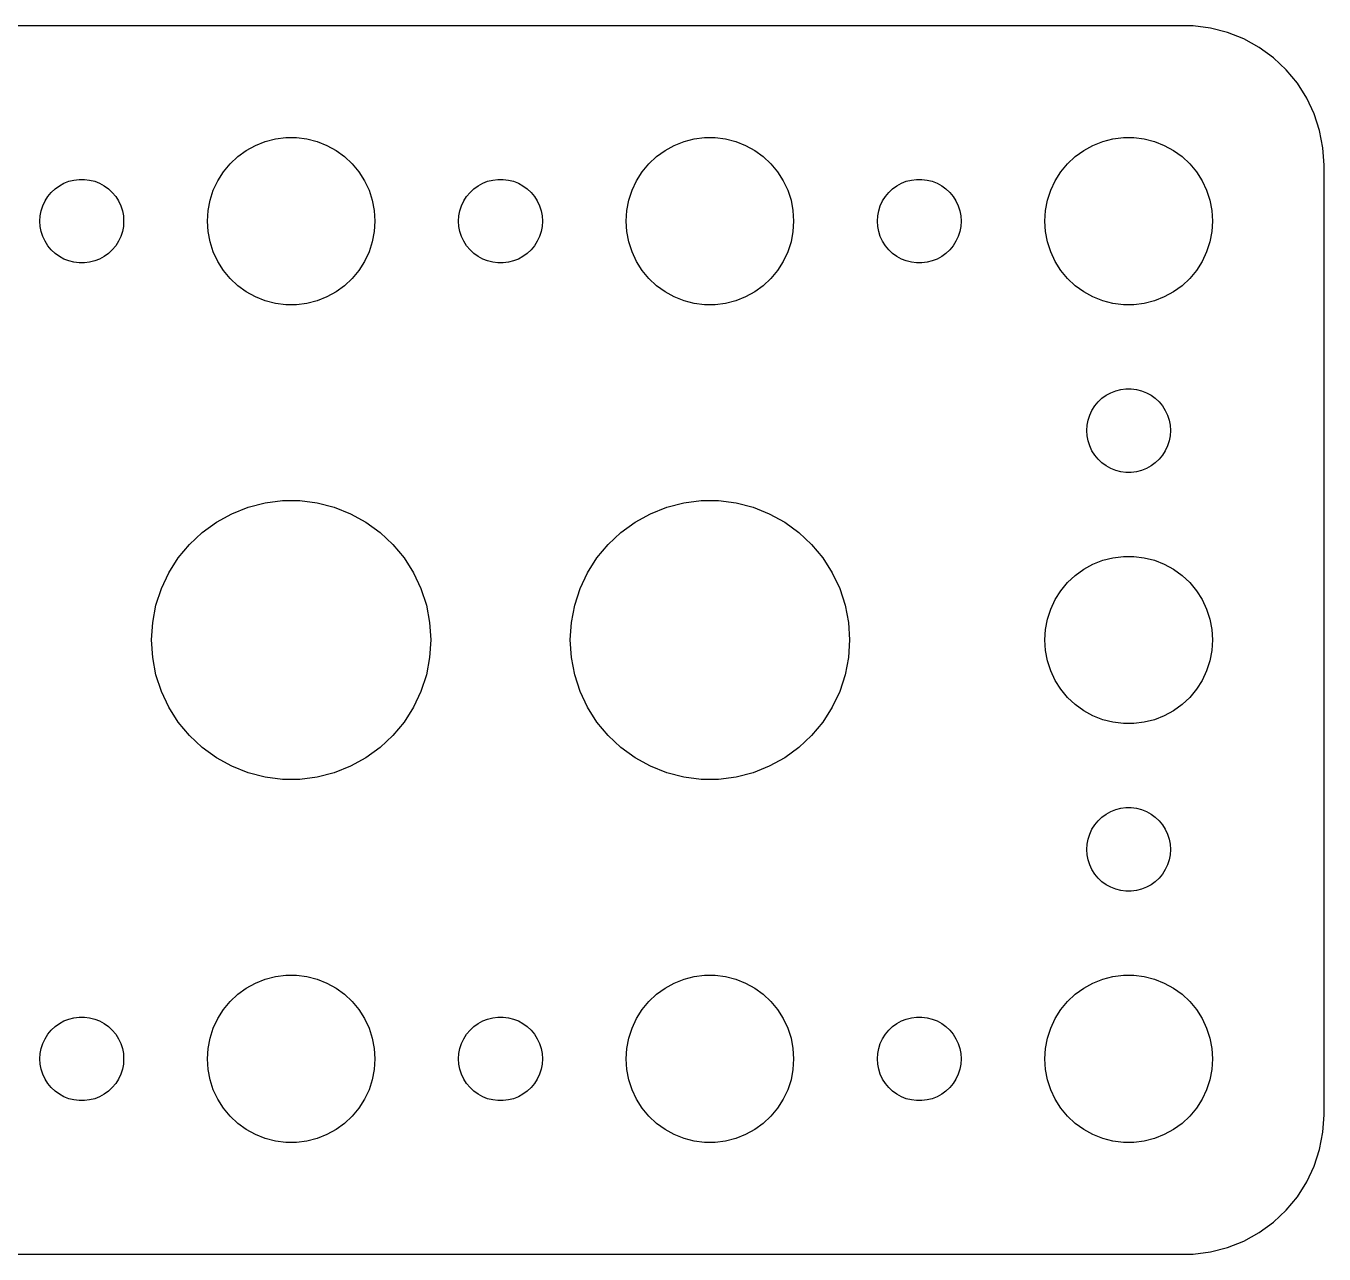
# Model space of a CAD drawing. Header units: metres. Extents: x -44.5 to 44.5, y 32 to 76.
# Drawn here: x -2 to 44.5, y 32.01 to 75.99 of the extents above; entities that cross this region are included whole.
import ezdxf

# ---------------------------------------------------------------- set-up
doc = ezdxf.new("R2010")
doc.units = ezdxf.units.M

msp = doc.modelspace()

# ---------------------------------------------------------------- linework, layer by layer
for p, q in [((39.8139, 75.9901), (-39.8139, 75.9901)), ((40.4369, 75.9114), (39.8139, 75.9901)), ((41.0451, 75.7553), (40.4369, 75.9114)), ((41.6289, 75.5241), (41.0451, 75.7553)), ((42.1791, 75.2216), (41.6289, 75.5241)), ((42.6871, 74.8526), (42.1791, 75.2216)), ((43.1448, 74.4227), (42.6871, 74.8526)), ((43.5451, 73.9389), (43.1448, 74.4227)), ((43.8815, 73.4088), (43.5451, 73.9389)), ((44.1489, 72.8406), (43.8815, 73.4088)), ((44.3429, 72.2434), (44.1489, 72.8406)), ((44.4606, 71.6267), (44.3429, 72.2434)), ((5.89252, 71.533), (6.22266, 71.7145)), ((6.22266, 71.7145), (6.57294, 71.8532)), ((6.57294, 71.8532), (6.93785, 71.9469)), ((6.93785, 71.9469), (7.31161, 71.9941)), ((7.31161, 71.9941), (7.68837, 71.9941)), ((7.68837, 71.9941), (8.06213, 71.9469)), ((8.06213, 71.9469), (8.42705, 71.8532)), ((8.42705, 71.8532), (8.77733, 71.7145)), ((8.77733, 71.7145), (9.10747, 71.533)), ((20.8925, 71.533), (21.2227, 71.7145)), ((21.2227, 71.7145), (21.5729, 71.8532)), ((21.5729, 71.8532), (21.9379, 71.9469)), ((21.9379, 71.9469), (22.3116, 71.9941)), ((22.3116, 71.9941), (22.6884, 71.9941)), ((22.6884, 71.9941), (23.0621, 71.9469)), ((23.0621, 71.9469), (23.427, 71.8532)), ((23.427, 71.8532), (23.7773, 71.7145)), ((23.7773, 71.7145), (24.1075, 71.533)), ((35.8925, 71.533), (36.2227, 71.7145)), ((36.2227, 71.7145), (36.5729, 71.8532)), ((36.5729, 71.8532), (36.9379, 71.9469)), ((36.9379, 71.9469), (37.3116, 71.9941)), ((37.3116, 71.9941), (37.6884, 71.9941)), ((37.6884, 71.9941), (38.0621, 71.9469)), ((38.0621, 71.9469), (38.427, 71.8532)), ((38.427, 71.8532), (38.7773, 71.7145)), ((38.7773, 71.7145), (39.1075, 71.533)), ((44.5, 71), (44.4606, 71.6267)), ((5.31308, 71.0536), (5.58772, 71.3115)), ((5.58772, 71.3115), (5.89252, 71.533)), ((9.10747, 71.533), (9.41226, 71.3115)), ((9.41226, 71.3115), (9.6869, 71.0536)), ((20.3131, 71.0536), (20.5877, 71.3115)), ((20.5877, 71.3115), (20.8925, 71.533)), ((24.1075, 71.533), (24.4123, 71.3115)), ((24.4123, 71.3115), (24.6869, 71.0536)), ((35.3131, 71.0536), (35.5877, 71.3115)), ((35.5877, 71.3115), (35.8925, 71.533)), ((39.1075, 71.533), (39.4123, 71.3115)), ((39.4123, 71.3115), (39.6869, 71.0536)), ((4.87108, 70.4453), (5.07294, 70.7634)), ((5.07294, 70.7634), (5.31308, 71.0536)), ((9.6869, 71.0536), (9.92705, 70.7634)), ((9.92705, 70.7634), (10.1289, 70.4453)), ((19.8711, 70.4453), (20.0729, 70.7634)), ((20.0729, 70.7634), (20.3131, 71.0536)), ((24.6869, 71.0536), (24.927, 70.7634)), ((24.927, 70.7634), (25.1289, 70.4453)), ((34.8711, 70.4453), (35.0729, 70.7634)), ((35.0729, 70.7634), (35.3131, 71.0536)), ((39.6869, 71.0536), (39.927, 70.7634)), ((39.927, 70.7634), (40.1289, 70.4453)), ((44.5, 37), (44.5, 71)), ((-0.95613, 70.1558), (-0.80373, 70.2665)), ((-0.80373, 70.2665), (-0.63866, 70.3572)), ((-0.63866, 70.3572), (-0.46352, 70.4266)), ((-0.46352, 70.4266), (-0.28107, 70.4734)), ((-0.28107, 70.4734), (-0.09418, 70.497)), ((-0.09418, 70.497), (0.09418, 70.497)), ((0.09418, 70.497), (0.28107, 70.4734)), ((0.28107, 70.4734), (0.46352, 70.4266)), ((0.46352, 70.4266), (0.63866, 70.3572)), ((0.63866, 70.3572), (0.80373, 70.2665)), ((0.80373, 70.2665), (0.95613, 70.1558)), ((4.71066, 70.1044), (4.87108, 70.4453)), ((10.1289, 70.4453), (10.2893, 70.1044)), ((14.0439, 70.1558), (14.1963, 70.2665)), ((14.1963, 70.2665), (14.3613, 70.3572)), ((14.3613, 70.3572), (14.5365, 70.4266)), ((14.5365, 70.4266), (14.7189, 70.4734)), ((14.7189, 70.4734), (14.9058, 70.497)), ((14.9058, 70.497), (15.0942, 70.497)), ((15.0942, 70.497), (15.2811, 70.4734)), ((15.2811, 70.4734), (15.4635, 70.4266)), ((15.4635, 70.4266), (15.6387, 70.3572)), ((15.6387, 70.3572), (15.8037, 70.2665)), ((15.8037, 70.2665), (15.9561, 70.1558)), ((19.7107, 70.1044), (19.8711, 70.4453)), ((25.1289, 70.4453), (25.2893, 70.1044)), ((29.0439, 70.1558), (29.1963, 70.2665)), ((29.1963, 70.2665), (29.3613, 70.3572)), ((29.3613, 70.3572), (29.5365, 70.4266)), ((29.5365, 70.4266), (29.7189, 70.4734)), ((29.7189, 70.4734), (29.9058, 70.497)), ((29.9058, 70.497), (30.0942, 70.497)), ((30.0942, 70.497), (30.2811, 70.4734)), ((30.2811, 70.4734), (30.4635, 70.4266)), ((30.4635, 70.4266), (30.6387, 70.3572)), ((30.6387, 70.3572), (30.8037, 70.2665)), ((30.8037, 70.2665), (30.9561, 70.1558)), ((34.7107, 70.1044), (34.8711, 70.4453)), ((40.1289, 70.4453), (40.2893, 70.1044)), ((-1.31445, 69.7226), (-1.21352, 69.8817)), ((-1.21352, 69.8817), (-1.09344, 70.0268)), ((-1.09344, 70.0268), (-0.95613, 70.1558)), ((0.95613, 70.1558), (1.09344, 70.0268)), ((1.09344, 70.0268), (1.21352, 69.8817)), ((1.21352, 69.8817), (1.31445, 69.7226)), ((4.59424, 69.7461), (4.71066, 70.1044)), ((10.2893, 70.1044), (10.4057, 69.7461)), ((13.6855, 69.7226), (13.7865, 69.8817)), ((13.7865, 69.8817), (13.9065, 70.0268)), ((13.9065, 70.0268), (14.0439, 70.1558)), ((15.9561, 70.1558), (16.0934, 70.0268)), ((16.0934, 70.0268), (16.2135, 69.8817)), ((16.2135, 69.8817), (16.3145, 69.7226)), ((19.5942, 69.7461), (19.7107, 70.1044)), ((25.2893, 70.1044), (25.4057, 69.7461)), ((28.6855, 69.7226), (28.7865, 69.8817)), ((28.7865, 69.8817), (28.9065, 70.0268)), ((28.9065, 70.0268), (29.0439, 70.1558)), ((30.9561, 70.1558), (31.0934, 70.0268)), ((31.0934, 70.0268), (31.2135, 69.8817)), ((31.2135, 69.8817), (31.3145, 69.7226)), ((34.5942, 69.7461), (34.7107, 70.1044)), ((40.2893, 70.1044), (40.4057, 69.7461)), ((-1.48816, 69.188), (-1.45287, 69.373)), ((-1.45287, 69.373), (-1.39465, 69.5522)), ((-1.39465, 69.5522), (-1.31445, 69.7226)), ((1.31445, 69.7226), (1.39465, 69.5522)), ((1.39465, 69.5522), (1.45287, 69.373)), ((1.45287, 69.373), (1.48816, 69.188)), ((4.5, 69), (4.52365, 69.376)), ((4.52365, 69.376), (4.59424, 69.7461)), ((10.4057, 69.7461), (10.4763, 69.376)), ((10.4763, 69.376), (10.5, 69)), ((13.5118, 69.188), (13.5471, 69.373)), ((13.5471, 69.373), (13.6053, 69.5522)), ((13.6053, 69.5522), (13.6855, 69.7226)), ((16.3145, 69.7226), (16.3947, 69.5522)), ((16.3947, 69.5522), (16.4529, 69.373)), ((16.4529, 69.373), (16.4882, 69.188)), ((19.5, 69), (19.5237, 69.376)), ((19.5237, 69.376), (19.5942, 69.7461)), ((25.4057, 69.7461), (25.4763, 69.376)), ((25.4763, 69.376), (25.5, 69)), ((28.5118, 69.188), (28.5471, 69.373)), ((28.5471, 69.373), (28.6053, 69.5522)), ((28.6053, 69.5522), (28.6855, 69.7226)), ((31.3145, 69.7226), (31.3947, 69.5522)), ((31.3947, 69.5522), (31.4529, 69.373)), ((31.4529, 69.373), (31.4882, 69.188)), ((34.5, 69), (34.5237, 69.376)), ((34.5237, 69.376), (34.5942, 69.7461)), ((40.4057, 69.7461), (40.4763, 69.376)), ((40.4763, 69.376), (40.5, 69)), ((-1.5, 69), (-1.48816, 69.188)), ((-1.48816, 68.812), (-1.5, 69)), ((1.48816, 69.188), (1.5, 69)), ((1.5, 69), (1.48816, 68.812)), ((4.52365, 68.624), (4.5, 69)), ((10.5, 69), (10.4763, 68.624)), ((13.5, 69), (13.5118, 69.188)), ((13.5118, 68.812), (13.5, 69)), ((16.4882, 69.188), (16.5, 69)), ((16.5, 69), (16.4882, 68.812)), ((19.5237, 68.624), (19.5, 69)), ((25.5, 69), (25.4763, 68.624)), ((28.5, 69), (28.5118, 69.188)), ((28.5118, 68.812), (28.5, 69)), ((31.4882, 69.188), (31.5, 69)), ((31.5, 69), (31.4882, 68.812)), ((34.5237, 68.624), (34.5, 69)), ((40.5, 69), (40.4763, 68.624)), ((-1.45287, 68.627), (-1.48816, 68.812)), ((-1.39465, 68.4478), (-1.45287, 68.627)), ((-1.31445, 68.2774), (-1.39465, 68.4478)), ((1.39465, 68.4478), (1.31445, 68.2774)), ((1.45287, 68.627), (1.39465, 68.4478)), ((1.48816, 68.812), (1.45287, 68.627)), ((4.59424, 68.2539), (4.52365, 68.624)), ((10.4763, 68.624), (10.4057, 68.2539)), ((13.5471, 68.627), (13.5118, 68.812)), ((13.6053, 68.4478), (13.5471, 68.627)), ((13.6855, 68.2774), (13.6053, 68.4478)), ((16.3947, 68.4478), (16.3145, 68.2774)), ((16.4529, 68.627), (16.3947, 68.4478)), ((16.4882, 68.812), (16.4529, 68.627)), ((19.5942, 68.2539), (19.5237, 68.624)), ((25.4763, 68.624), (25.4057, 68.2539)), ((28.5471, 68.627), (28.5118, 68.812)), ((28.6053, 68.4478), (28.5471, 68.627)), ((28.6855, 68.2774), (28.6053, 68.4478)), ((31.3947, 68.4478), (31.3145, 68.2774)), ((31.4529, 68.627), (31.3947, 68.4478)), ((31.4882, 68.812), (31.4529, 68.627)), ((34.5942, 68.2539), (34.5237, 68.624)), ((40.4763, 68.624), (40.4057, 68.2539)), ((-1.21352, 68.1183), (-1.31445, 68.2774)), ((-1.09344, 67.9732), (-1.21352, 68.1183)), ((-0.95613, 67.8442), (-1.09344, 67.9732)), ((1.09344, 67.9732), (0.95613, 67.8442)), ((1.21352, 68.1183), (1.09344, 67.9732)), ((1.31445, 68.2774), (1.21352, 68.1183)), ((4.71066, 67.8956), (4.59424, 68.2539)), ((4.87108, 67.5547), (4.71066, 67.8956)), ((10.2893, 67.8956), (10.1289, 67.5547)), ((10.4057, 68.2539), (10.2893, 67.8956)), ((13.7865, 68.1183), (13.6855, 68.2774)), ((13.9065, 67.9732), (13.7865, 68.1183)), ((14.0439, 67.8442), (13.9065, 67.9732)), ((16.0934, 67.9732), (15.9561, 67.8442)), ((16.2135, 68.1183), (16.0934, 67.9732)), ((16.3145, 68.2774), (16.2135, 68.1183)), ((19.7107, 67.8956), (19.5942, 68.2539)), ((19.8711, 67.5547), (19.7107, 67.8956)), ((25.2893, 67.8956), (25.1289, 67.5547)), ((25.4057, 68.2539), (25.2893, 67.8956)), ((28.7865, 68.1183), (28.6855, 68.2774)), ((28.9065, 67.9732), (28.7865, 68.1183)), ((29.0439, 67.8442), (28.9065, 67.9732)), ((31.0934, 67.9732), (30.9561, 67.8442)), ((31.2135, 68.1183), (31.0934, 67.9732)), ((31.3145, 68.2774), (31.2135, 68.1183)), ((34.7107, 67.8956), (34.5942, 68.2539)), ((34.8711, 67.5547), (34.7107, 67.8956)), ((40.2893, 67.8956), (40.1289, 67.5547)), ((40.4057, 68.2539), (40.2893, 67.8956)), ((-0.80373, 67.7335), (-0.95613, 67.8442)), ((-0.63866, 67.6427), (-0.80373, 67.7335)), ((-0.46352, 67.5734), (-0.63866, 67.6427)), ((-0.28107, 67.5266), (-0.46352, 67.5734)), ((-0.09418, 67.5029), (-0.28107, 67.5266)), ((0.09418, 67.5029), (-0.09418, 67.5029)), ((0.28107, 67.5266), (0.09418, 67.5029)), ((0.46352, 67.5734), (0.28107, 67.5266)), ((0.63866, 67.6427), (0.46352, 67.5734)), ((0.80373, 67.7335), (0.63866, 67.6427)), ((0.95613, 67.8442), (0.80373, 67.7335)), ((5.07294, 67.2366), (4.87108, 67.5547)), ((10.1289, 67.5547), (9.92705, 67.2366)), ((14.1963, 67.7335), (14.0439, 67.8442)), ((14.3613, 67.6427), (14.1963, 67.7335)), ((14.5365, 67.5734), (14.3613, 67.6427)), ((14.7189, 67.5266), (14.5365, 67.5734)), ((14.9058, 67.5029), (14.7189, 67.5266)), ((15.0942, 67.5029), (14.9058, 67.5029)), ((15.2811, 67.5266), (15.0942, 67.5029)), ((15.4635, 67.5734), (15.2811, 67.5266)), ((15.6387, 67.6427), (15.4635, 67.5734)), ((15.8037, 67.7335), (15.6387, 67.6427)), ((15.9561, 67.8442), (15.8037, 67.7335)), ((20.0729, 67.2366), (19.8711, 67.5547)), ((25.1289, 67.5547), (24.927, 67.2366)), ((29.1963, 67.7335), (29.0439, 67.8442)), ((29.3613, 67.6427), (29.1963, 67.7335)), ((29.5365, 67.5734), (29.3613, 67.6427)), ((29.7189, 67.5266), (29.5365, 67.5734)), ((29.9058, 67.5029), (29.7189, 67.5266)), ((30.0942, 67.5029), (29.9058, 67.5029)), ((30.2811, 67.5266), (30.0942, 67.5029)), ((30.4635, 67.5734), (30.2811, 67.5266)), ((30.6387, 67.6427), (30.4635, 67.5734)), ((30.8037, 67.7335), (30.6387, 67.6427)), ((30.9561, 67.8442), (30.8037, 67.7335)), ((35.0729, 67.2366), (34.8711, 67.5547)), ((40.1289, 67.5547), (39.927, 67.2366)), ((5.31308, 66.9464), (5.07294, 67.2366)), ((9.92705, 67.2366), (9.6869, 66.9464)), ((20.3131, 66.9464), (20.0729, 67.2366)), ((24.927, 67.2366), (24.6869, 66.9464)), ((35.3131, 66.9464), (35.0729, 67.2366)), ((39.927, 67.2366), (39.6869, 66.9464)), ((5.58772, 66.6884), (5.31308, 66.9464)), ((5.89252, 66.467), (5.58772, 66.6884)), ((9.41226, 66.6884), (9.10747, 66.467)), ((9.6869, 66.9464), (9.41226, 66.6884)), ((20.5877, 66.6884), (20.3131, 66.9464)), ((20.8925, 66.467), (20.5877, 66.6884)), ((24.4123, 66.6884), (24.1075, 66.467)), ((24.6869, 66.9464), (24.4123, 66.6884)), ((35.5877, 66.6884), (35.3131, 66.9464)), ((35.8925, 66.467), (35.5877, 66.6884)), ((39.4123, 66.6884), (39.1075, 66.467)), ((39.6869, 66.9464), (39.4123, 66.6884)), ((6.22266, 66.2855), (5.89252, 66.467)), ((6.57294, 66.1468), (6.22266, 66.2855)), ((6.93785, 66.0531), (6.57294, 66.1468)), ((7.31161, 66.0059), (6.93785, 66.0531)), ((8.06213, 66.0531), (7.68837, 66.0059)), ((8.42705, 66.1468), (8.06213, 66.0531)), ((8.77733, 66.2855), (8.42705, 66.1468)), ((9.10747, 66.467), (8.77733, 66.2855)), ((21.2227, 66.2855), (20.8925, 66.467)), ((21.5729, 66.1468), (21.2227, 66.2855)), ((21.9379, 66.0531), (21.5729, 66.1468)), ((22.3116, 66.0059), (21.9379, 66.0531)), ((23.0621, 66.0531), (22.6884, 66.0059)), ((23.427, 66.1468), (23.0621, 66.0531)), ((23.7773, 66.2855), (23.427, 66.1468)), ((24.1075, 66.467), (23.7773, 66.2855)), ((36.2227, 66.2855), (35.8925, 66.467)), ((36.5729, 66.1468), (36.2227, 66.2855)), ((36.9379, 66.0531), (36.5729, 66.1468)), ((37.3116, 66.0059), (36.9379, 66.0531)), ((38.0621, 66.0531), (37.6884, 66.0059)), ((38.427, 66.1468), (38.0621, 66.0531)), ((38.7773, 66.2855), (38.427, 66.1468)), ((39.1075, 66.467), (38.7773, 66.2855)), ((7.68837, 66.0059), (7.31161, 66.0059)), ((22.6884, 66.0059), (22.3116, 66.0059)), ((37.6884, 66.0059), (37.3116, 66.0059)), ((36.6963, 62.7665), (36.8613, 62.8572)), ((36.8613, 62.8572), (37.0365, 62.9266)), ((37.0365, 62.9266), (37.2189, 62.9734)), ((37.2189, 62.9734), (37.4058, 62.997)), ((37.4058, 62.997), (37.5942, 62.997)), ((37.5942, 62.997), (37.7811, 62.9734)), ((37.7811, 62.9734), (37.9635, 62.9266)), ((37.9635, 62.9266), (38.1387, 62.8572)), ((38.1387, 62.8572), (38.3037, 62.7665)), ((36.1855, 62.2226), (36.2865, 62.3817)), ((36.2865, 62.3817), (36.4065, 62.5268)), ((36.4065, 62.5268), (36.5439, 62.6558)), ((36.5439, 62.6558), (36.6963, 62.7665)), ((38.3037, 62.7665), (38.4561, 62.6558)), ((38.4561, 62.6558), (38.5934, 62.5268)), ((38.5934, 62.5268), (38.7135, 62.3817)), ((38.7135, 62.3817), (38.8145, 62.2226)), ((36.0118, 61.688), (36.0471, 61.873)), ((36.0471, 61.873), (36.1053, 62.0522)), ((36.1053, 62.0522), (36.1855, 62.2226)), ((38.8145, 62.2226), (38.8947, 62.0522)), ((38.8947, 62.0522), (38.9529, 61.873)), ((38.9529, 61.873), (38.9882, 61.688)), ((36, 61.5), (36.0118, 61.688)), ((36.0118, 61.312), (36, 61.5)), ((38.9882, 61.688), (39, 61.5)), ((39, 61.5), (38.9882, 61.312)), ((36.0471, 61.127), (36.0118, 61.312)), ((36.1053, 60.9478), (36.0471, 61.127)), ((36.1855, 60.7774), (36.1053, 60.9478)), ((38.8947, 60.9478), (38.8145, 60.7774)), ((38.9529, 61.127), (38.8947, 60.9478)), ((38.9882, 61.312), (38.9529, 61.127)), ((36.2865, 60.6183), (36.1855, 60.7774)), ((36.4065, 60.4732), (36.2865, 60.6183)), ((36.5439, 60.3442), (36.4065, 60.4732)), ((38.5934, 60.4732), (38.4561, 60.3442)), ((38.7135, 60.6183), (38.5934, 60.4732)), ((38.8145, 60.7774), (38.7135, 60.6183)), ((36.6963, 60.2335), (36.5439, 60.3442)), ((36.8613, 60.1427), (36.6963, 60.2335)), ((37.0365, 60.0734), (36.8613, 60.1427)), ((37.2189, 60.0266), (37.0365, 60.0734)), ((37.4058, 60.0029), (37.2189, 60.0266)), ((37.5942, 60.0029), (37.4058, 60.0029)), ((37.7811, 60.0266), (37.5942, 60.0029)), ((37.9635, 60.0734), (37.7811, 60.0266)), ((38.1387, 60.1427), (37.9635, 60.0734)), ((38.3037, 60.2335), (38.1387, 60.1427)), ((38.4561, 60.3442), (38.3037, 60.2335)), ((5.37109, 58.5241), (5.95491, 58.7553)), ((5.95491, 58.7553), (6.56308, 58.9114)), ((6.56308, 58.9114), (7.18604, 58.9901)), ((7.18604, 58.9901), (7.81395, 58.9901)), ((7.81395, 58.9901), (8.4369, 58.9114)), ((8.4369, 58.9114), (9.04507, 58.7553)), ((9.04507, 58.7553), (9.62889, 58.5241)), ((20.3711, 58.5241), (20.9549, 58.7553)), ((20.9549, 58.7553), (21.5631, 58.9114)), ((21.5631, 58.9114), (22.186, 58.9901)), ((22.186, 58.9901), (22.8139, 58.9901)), ((22.8139, 58.9901), (23.4369, 58.9114)), ((23.4369, 58.9114), (24.0451, 58.7553)), ((24.0451, 58.7553), (24.6289, 58.5241)), ((4.31287, 57.8526), (4.82086, 58.2216)), ((4.82086, 58.2216), (5.37109, 58.5241)), ((9.62889, 58.5241), (10.1791, 58.2216)), ((10.1791, 58.2216), (10.6871, 57.8526)), ((19.3129, 57.8526), (19.8209, 58.2216)), ((19.8209, 58.2216), (20.3711, 58.5241)), ((24.6289, 58.5241), (25.1791, 58.2216)), ((25.1791, 58.2216), (25.6871, 57.8526)), ((3.85515, 57.4227), (4.31287, 57.8526)), ((10.6871, 57.8526), (11.1448, 57.4227)), ((18.8551, 57.4227), (19.3129, 57.8526)), ((25.6871, 57.8526), (26.1448, 57.4227)), ((3.45491, 56.9389), (3.85515, 57.4227)), ((11.1448, 57.4227), (11.5451, 56.9389)), ((18.4549, 56.9389), (18.8551, 57.4227)), ((26.1448, 57.4227), (26.5451, 56.9389)), ((3.11845, 56.4088), (3.45491, 56.9389)), ((11.5451, 56.9389), (11.8815, 56.4088)), ((18.1185, 56.4088), (18.4549, 56.9389)), ((26.5451, 56.9389), (26.8815, 56.4088)), ((36.2227, 56.7145), (36.5729, 56.8532)), ((36.5729, 56.8532), (36.9379, 56.9469)), ((36.9379, 56.9469), (37.3116, 56.9941)), ((37.3116, 56.9941), (37.6884, 56.9941)), ((37.6884, 56.9941), (38.0621, 56.9469)), ((38.0621, 56.9469), (38.427, 56.8532)), ((38.427, 56.8532), (38.7773, 56.7145)), ((2.8511, 55.8406), (3.11845, 56.4088)), ((11.8815, 56.4088), (12.1489, 55.8406)), ((17.8511, 55.8406), (18.1185, 56.4088)), ((26.8815, 56.4088), (27.1489, 55.8406)), ((35.3131, 56.0536), (35.5877, 56.3115)), ((35.5877, 56.3115), (35.8925, 56.533)), ((35.8925, 56.533), (36.2227, 56.7145)), ((38.7773, 56.7145), (39.1075, 56.533)), ((39.1075, 56.533), (39.4123, 56.3115)), ((39.4123, 56.3115), (39.6869, 56.0536)), ((2.65707, 55.2434), (2.8511, 55.8406)), ((12.1489, 55.8406), (12.3429, 55.2434)), ((17.6571, 55.2434), (17.8511, 55.8406)), ((27.1489, 55.8406), (27.3429, 55.2434)), ((35.0729, 55.7634), (35.3131, 56.0536)), ((39.6869, 56.0536), (39.927, 55.7634)), ((34.7107, 55.1044), (34.8711, 55.4453)), ((34.8711, 55.4453), (35.0729, 55.7634)), ((39.927, 55.7634), (40.1289, 55.4453)), ((40.1289, 55.4453), (40.2893, 55.1044)), ((2.53941, 54.6267), (2.65707, 55.2434)), ((12.3429, 55.2434), (12.4606, 54.6267)), ((17.5394, 54.6267), (17.6571, 55.2434)), ((27.3429, 55.2434), (27.4606, 54.6267)), ((34.5942, 54.7461), (34.7107, 55.1044)), ((40.2893, 55.1044), (40.4057, 54.7461)), ((2.5, 54), (2.53941, 54.6267)), ((12.4606, 54.6267), (12.5, 54)), ((17.5, 54), (17.5394, 54.6267)), ((27.4606, 54.6267), (27.5, 54)), ((34.5237, 54.376), (34.5942, 54.7461)), ((40.4057, 54.7461), (40.4763, 54.376)), ((2.53941, 53.3733), (2.5, 54)), ((12.5, 54), (12.4606, 53.3733)), ((17.5394, 53.3733), (17.5, 54)), ((27.5, 54), (27.4606, 53.3733)), ((34.5, 54), (34.5237, 54.376)), ((34.5237, 53.624), (34.5, 54)), ((40.4763, 54.376), (40.5, 54)), ((40.5, 54), (40.4763, 53.624)), ((34.5942, 53.2539), (34.5237, 53.624)), ((40.4763, 53.624), (40.4057, 53.2539)), ((2.65707, 52.7566), (2.53941, 53.3733)), ((12.4606, 53.3733), (12.3429, 52.7566)), ((17.6571, 52.7566), (17.5394, 53.3733)), ((27.4606, 53.3733), (27.3429, 52.7566)), ((34.7107, 52.8956), (34.5942, 53.2539)), ((40.4057, 53.2539), (40.2893, 52.8956)), ((2.8511, 52.1594), (2.65707, 52.7566)), ((12.3429, 52.7566), (12.1489, 52.1594)), ((17.8511, 52.1594), (17.6571, 52.7566)), ((27.3429, 52.7566), (27.1489, 52.1594)), ((34.8711, 52.5547), (34.7107, 52.8956)), ((35.0729, 52.2366), (34.8711, 52.5547)), ((40.1289, 52.5547), (39.927, 52.2366)), ((40.2893, 52.8956), (40.1289, 52.5547)), ((3.11845, 51.5912), (2.8511, 52.1594)), ((12.1489, 52.1594), (11.8815, 51.5912)), ((18.1185, 51.5912), (17.8511, 52.1594)), ((27.1489, 52.1594), (26.8815, 51.5912)), ((35.3131, 51.9464), (35.0729, 52.2366)), ((39.927, 52.2366), (39.6869, 51.9464)), ((35.5877, 51.6885), (35.3131, 51.9464)), ((35.8925, 51.467), (35.5877, 51.6885)), ((39.4123, 51.6885), (39.1075, 51.467)), ((39.6869, 51.9464), (39.4123, 51.6885)), ((3.45491, 51.0611), (3.11845, 51.5912)), ((11.8815, 51.5912), (11.5451, 51.0611)), ((18.4549, 51.0611), (18.1185, 51.5912)), ((26.8815, 51.5912), (26.5451, 51.0611)), ((36.2227, 51.2855), (35.8925, 51.467)), ((36.5729, 51.1468), (36.2227, 51.2855)), ((38.7773, 51.2855), (38.427, 51.1468)), ((39.1075, 51.467), (38.7773, 51.2855)), ((3.85515, 50.5773), (3.45491, 51.0611)), ((11.5451, 51.0611), (11.1448, 50.5773)), ((18.8551, 50.5773), (18.4549, 51.0611)), ((26.5451, 51.0611), (26.1448, 50.5773)), ((36.9379, 51.0531), (36.5729, 51.1468)), ((37.3116, 51.0059), (36.9379, 51.0531)), ((37.6884, 51.0059), (37.3116, 51.0059)), ((38.0621, 51.0531), (37.6884, 51.0059)), ((38.427, 51.1468), (38.0621, 51.0531)), ((4.31287, 50.1474), (3.85515, 50.5773)), ((11.1448, 50.5773), (10.6871, 50.1474)), ((19.3129, 50.1474), (18.8551, 50.5773)), ((26.1448, 50.5773), (25.6871, 50.1474)), ((4.82086, 49.7784), (4.31287, 50.1474)), ((5.37109, 49.4759), (4.82086, 49.7784)), ((10.1791, 49.7784), (9.62889, 49.4759)), ((10.6871, 50.1474), (10.1791, 49.7784)), ((19.8209, 49.7784), (19.3129, 50.1474)), ((20.3711, 49.4759), (19.8209, 49.7784)), ((25.1791, 49.7784), (24.6289, 49.4759)), ((25.6871, 50.1474), (25.1791, 49.7784)), ((5.95491, 49.2447), (5.37109, 49.4759)), ((9.62889, 49.4759), (9.04507, 49.2447)), ((20.9549, 49.2447), (20.3711, 49.4759)), ((24.6289, 49.4759), (24.0451, 49.2447)), ((6.56308, 49.0886), (5.95491, 49.2447)), ((7.18604, 49.0099), (6.56308, 49.0886)), ((7.81395, 49.0099), (7.18604, 49.0099)), ((8.4369, 49.0886), (7.81395, 49.0099)), ((9.04507, 49.2447), (8.4369, 49.0886)), ((21.5631, 49.0886), (20.9549, 49.2447)), ((22.186, 49.0099), (21.5631, 49.0886)), ((22.8139, 49.0099), (22.186, 49.0099)), ((23.4369, 49.0886), (22.8139, 49.0099)), ((24.0451, 49.2447), (23.4369, 49.0886)), ((36.8613, 47.8573), (37.0365, 47.9266)), ((37.0365, 47.9266), (37.2189, 47.9734)), ((37.2189, 47.9734), (37.4058, 47.9971)), ((37.4058, 47.9971), (37.5942, 47.9971)), ((37.5942, 47.9971), (37.7811, 47.9734)), ((37.7811, 47.9734), (37.9635, 47.9266)), ((37.9635, 47.9266), (38.1387, 47.8573)), ((36.2865, 47.3817), (36.4065, 47.5268)), ((36.4065, 47.5268), (36.5439, 47.6558)), ((36.5439, 47.6558), (36.6963, 47.7665)), ((36.6963, 47.7665), (36.8613, 47.8573)), ((38.1387, 47.8573), (38.3037, 47.7665)), ((38.3037, 47.7665), (38.4561, 47.6558)), ((38.4561, 47.6558), (38.5934, 47.5268)), ((38.5934, 47.5268), (38.7135, 47.3817)), ((36.0471, 46.873), (36.1053, 47.0522)), ((36.1053, 47.0522), (36.1855, 47.2226)), ((36.1855, 47.2226), (36.2865, 47.3817)), ((38.7135, 47.3817), (38.8145, 47.2226)), ((38.8145, 47.2226), (38.8947, 47.0522)), ((38.8947, 47.0522), (38.9529, 46.873)), ((36, 46.5), (36.0118, 46.688)), ((36.0118, 46.312), (36, 46.5)), ((36.0118, 46.688), (36.0471, 46.873)), ((38.9529, 46.873), (38.9882, 46.688)), ((38.9882, 46.688), (39, 46.5)), ((39, 46.5), (38.9882, 46.312)), ((36.0471, 46.127), (36.0118, 46.312)), ((36.1053, 45.9478), (36.0471, 46.127)), ((38.9529, 46.127), (38.8947, 45.9478)), ((38.9882, 46.312), (38.9529, 46.127)), ((36.1855, 45.7774), (36.1053, 45.9478)), ((36.2865, 45.6183), (36.1855, 45.7774)), ((36.4065, 45.4732), (36.2865, 45.6183)), ((38.7135, 45.6183), (38.5934, 45.4732)), ((38.8145, 45.7774), (38.7135, 45.6183)), ((38.8947, 45.9478), (38.8145, 45.7774)), ((36.5439, 45.3442), (36.4065, 45.4732)), ((36.6963, 45.2335), (36.5439, 45.3442)), ((36.8613, 45.1428), (36.6963, 45.2335)), ((37.0365, 45.0734), (36.8613, 45.1428)), ((38.1387, 45.1428), (37.9635, 45.0734)), ((38.3037, 45.2335), (38.1387, 45.1428)), ((38.4561, 45.3442), (38.3037, 45.2335)), ((38.5934, 45.4732), (38.4561, 45.3442)), ((37.2189, 45.0266), (37.0365, 45.0734)), ((37.4058, 45.003), (37.2189, 45.0266)), ((37.5942, 45.003), (37.4058, 45.003)), ((37.7811, 45.0266), (37.5942, 45.003)), ((37.9635, 45.0734), (37.7811, 45.0266)), ((6.22266, 41.7145), (6.57294, 41.8532)), ((6.57294, 41.8532), (6.93785, 41.9469)), ((6.93785, 41.9469), (7.31161, 41.9941)), ((7.31161, 41.9941), (7.68837, 41.9941)), ((7.68837, 41.9941), (8.06213, 41.9469)), ((8.06213, 41.9469), (8.42705, 41.8532)), ((8.42705, 41.8532), (8.77733, 41.7145)), ((21.2227, 41.7145), (21.5729, 41.8532)), ((21.5729, 41.8532), (21.9379, 41.9469)), ((21.9379, 41.9469), (22.3116, 41.9941)), ((22.3116, 41.9941), (22.6884, 41.9941)), ((22.6884, 41.9941), (23.0621, 41.9469)), ((23.0621, 41.9469), (23.427, 41.8532)), ((23.427, 41.8532), (23.7773, 41.7145)), ((36.2227, 41.7145), (36.5729, 41.8532)), ((36.5729, 41.8532), (36.9379, 41.9469)), ((36.9379, 41.9469), (37.3116, 41.9941)), ((37.3116, 41.9941), (37.6884, 41.9941)), ((37.6884, 41.9941), (38.0621, 41.9469)), ((38.0621, 41.9469), (38.427, 41.8532)), ((38.427, 41.8532), (38.7773, 41.7145)), ((5.58772, 41.3116), (5.89252, 41.533)), ((5.89252, 41.533), (6.22266, 41.7145)), ((8.77733, 41.7145), (9.10747, 41.533)), ((9.10747, 41.533), (9.41226, 41.3116)), ((20.5877, 41.3116), (20.8925, 41.533)), ((20.8925, 41.533), (21.2227, 41.7145)), ((23.7773, 41.7145), (24.1075, 41.533)), ((24.1075, 41.533), (24.4123, 41.3116)), ((35.5877, 41.3116), (35.8925, 41.533)), ((35.8925, 41.533), (36.2227, 41.7145)), ((38.7773, 41.7145), (39.1075, 41.533)), ((39.1075, 41.533), (39.4123, 41.3116)), ((5.07294, 40.7634), (5.31308, 41.0536)), ((5.31308, 41.0536), (5.58772, 41.3116)), ((9.41226, 41.3116), (9.6869, 41.0536)), ((9.6869, 41.0536), (9.92705, 40.7634)), ((20.0729, 40.7634), (20.3131, 41.0536)), ((20.3131, 41.0536), (20.5877, 41.3116)), ((24.4123, 41.3116), (24.6869, 41.0536)), ((24.6869, 41.0536), (24.927, 40.7634)), ((35.0729, 40.7634), (35.3131, 41.0536)), ((35.3131, 41.0536), (35.5877, 41.3116)), ((39.4123, 41.3116), (39.6869, 41.0536)), ((39.6869, 41.0536), (39.927, 40.7634)), ((-0.46352, 40.4266), (-0.28107, 40.4734)), ((-0.28107, 40.4734), (-0.09418, 40.4971)), ((-0.09418, 40.4971), (0.09418, 40.4971)), ((0.09418, 40.4971), (0.28107, 40.4734)), ((0.28107, 40.4734), (0.46352, 40.4266)), ((4.87108, 40.4453), (5.07294, 40.7634)), ((9.92705, 40.7634), (10.1289, 40.4453)), ((14.5365, 40.4266), (14.7189, 40.4734)), ((14.7189, 40.4734), (14.9058, 40.4971)), ((14.9058, 40.4971), (15.0942, 40.4971)), ((15.0942, 40.4971), (15.2811, 40.4734)), ((15.2811, 40.4734), (15.4635, 40.4266)), ((19.8711, 40.4453), (20.0729, 40.7634)), ((24.927, 40.7634), (25.1289, 40.4453)), ((29.5365, 40.4266), (29.7189, 40.4734)), ((29.7189, 40.4734), (29.9058, 40.4971)), ((29.9058, 40.4971), (30.0942, 40.4971)), ((30.0942, 40.4971), (30.2811, 40.4734)), ((30.2811, 40.4734), (30.4635, 40.4266)), ((34.8711, 40.4453), (35.0729, 40.7634)), ((39.927, 40.7634), (40.1289, 40.4453)), ((-1.21352, 39.8817), (-1.09344, 40.0268)), ((-1.09344, 40.0268), (-0.95613, 40.1558)), ((-0.95613, 40.1558), (-0.80373, 40.2665)), ((-0.80373, 40.2665), (-0.63866, 40.3573)), ((-0.63866, 40.3573), (-0.46352, 40.4266)), ((0.46352, 40.4266), (0.63866, 40.3573)), ((0.63866, 40.3573), (0.80373, 40.2665)), ((0.80373, 40.2665), (0.95613, 40.1558)), ((0.95613, 40.1558), (1.09344, 40.0268)), ((1.09344, 40.0268), (1.21352, 39.8817)), ((4.59424, 39.7461), (4.71066, 40.1044)), ((4.71066, 40.1044), (4.87108, 40.4453)), ((10.1289, 40.4453), (10.2893, 40.1044)), ((10.2893, 40.1044), (10.4057, 39.7461)), ((13.7865, 39.8817), (13.9065, 40.0268)), ((13.9065, 40.0268), (14.0439, 40.1558)), ((14.0439, 40.1558), (14.1963, 40.2665)), ((14.1963, 40.2665), (14.3613, 40.3573)), ((14.3613, 40.3573), (14.5365, 40.4266)), ((15.4635, 40.4266), (15.6387, 40.3573)), ((15.6387, 40.3573), (15.8037, 40.2665)), ((15.8037, 40.2665), (15.9561, 40.1558)), ((15.9561, 40.1558), (16.0934, 40.0268)), ((16.0934, 40.0268), (16.2135, 39.8817)), ((19.5942, 39.7461), (19.7107, 40.1044)), ((19.7107, 40.1044), (19.8711, 40.4453)), ((25.1289, 40.4453), (25.2893, 40.1044)), ((25.2893, 40.1044), (25.4057, 39.7461)), ((28.7865, 39.8817), (28.9065, 40.0268)), ((28.9065, 40.0268), (29.0439, 40.1558)), ((29.0439, 40.1558), (29.1963, 40.2665)), ((29.1963, 40.2665), (29.3613, 40.3573)), ((29.3613, 40.3573), (29.5365, 40.4266)), ((30.4635, 40.4266), (30.6387, 40.3573)), ((30.6387, 40.3573), (30.8037, 40.2665)), ((30.8037, 40.2665), (30.9561, 40.1558)), ((30.9561, 40.1558), (31.0934, 40.0268)), ((31.0934, 40.0268), (31.2135, 39.8817)), ((34.5942, 39.7461), (34.7107, 40.1044)), ((34.7107, 40.1044), (34.8711, 40.4453)), ((40.1289, 40.4453), (40.2893, 40.1044)), ((40.2893, 40.1044), (40.4057, 39.7461)), ((-1.45287, 39.373), (-1.39465, 39.5522)), ((-1.39465, 39.5522), (-1.31445, 39.7226)), ((-1.31445, 39.7226), (-1.21352, 39.8817)), ((1.21352, 39.8817), (1.31445, 39.7226)), ((1.31445, 39.7226), (1.39465, 39.5522)), ((1.39465, 39.5522), (1.45287, 39.373)), ((4.52365, 39.376), (4.59424, 39.7461)), ((10.4057, 39.7461), (10.4763, 39.376)), ((13.5471, 39.373), (13.6053, 39.5522)), ((13.6053, 39.5522), (13.6855, 39.7226)), ((13.6855, 39.7226), (13.7865, 39.8817)), ((16.2135, 39.8817), (16.3145, 39.7226)), ((16.3145, 39.7226), (16.3947, 39.5522)), ((16.3947, 39.5522), (16.4529, 39.373)), ((19.5237, 39.376), (19.5942, 39.7461)), ((25.4057, 39.7461), (25.4763, 39.376)), ((28.5471, 39.373), (28.6053, 39.5522)), ((28.6053, 39.5522), (28.6855, 39.7226)), ((28.6855, 39.7226), (28.7865, 39.8817)), ((31.2135, 39.8817), (31.3145, 39.7226)), ((31.3145, 39.7226), (31.3947, 39.5522)), ((31.3947, 39.5522), (31.4529, 39.373)), ((34.5237, 39.376), (34.5942, 39.7461)), ((40.4057, 39.7461), (40.4763, 39.376)), ((-1.5, 39), (-1.48816, 39.188)), ((-1.48816, 39.188), (-1.45287, 39.373)), ((1.45287, 39.373), (1.48816, 39.188)), ((1.48816, 39.188), (1.5, 39)), ((4.5, 39), (4.52365, 39.376)), ((10.4763, 39.376), (10.5, 39)), ((13.5, 39), (13.5118, 39.188)), ((13.5118, 39.188), (13.5471, 39.373)), ((16.4529, 39.373), (16.4882, 39.188)), ((16.4882, 39.188), (16.5, 39)), ((19.5, 39), (19.5237, 39.376)), ((25.4763, 39.376), (25.5, 39)), ((28.5, 39), (28.5118, 39.188)), ((28.5118, 39.188), (28.5471, 39.373)), ((31.4529, 39.373), (31.4882, 39.188)), ((31.4882, 39.188), (31.5, 39)), ((34.5, 39), (34.5237, 39.376)), ((40.4763, 39.376), (40.5, 39)), ((-1.48816, 38.812), (-1.5, 39)), ((-1.45287, 38.627), (-1.48816, 38.812)), ((-1.39465, 38.4478), (-1.45287, 38.627)), ((1.45287, 38.627), (1.39465, 38.4478)), ((1.48816, 38.812), (1.45287, 38.627)), ((1.5, 39), (1.48816, 38.812)), ((4.52365, 38.624), (4.5, 39)), ((4.59424, 38.2539), (4.52365, 38.624)), ((10.4763, 38.624), (10.4057, 38.2539)), ((10.5, 39), (10.4763, 38.624)), ((13.5118, 38.812), (13.5, 39)), ((13.5471, 38.627), (13.5118, 38.812)), ((13.6053, 38.4478), (13.5471, 38.627)), ((16.4529, 38.627), (16.3947, 38.4478)), ((16.4882, 38.812), (16.4529, 38.627)), ((16.5, 39), (16.4882, 38.812)), ((19.5237, 38.624), (19.5, 39)), ((19.5942, 38.2539), (19.5237, 38.624)), ((25.4763, 38.624), (25.4057, 38.2539)), ((25.5, 39), (25.4763, 38.624)), ((28.5118, 38.812), (28.5, 39)), ((28.5471, 38.627), (28.5118, 38.812)), ((28.6053, 38.4478), (28.5471, 38.627)), ((31.4529, 38.627), (31.3947, 38.4478)), ((31.4882, 38.812), (31.4529, 38.627)), ((31.5, 39), (31.4882, 38.812)), ((34.5237, 38.624), (34.5, 39)), ((34.5942, 38.2539), (34.5237, 38.624)), ((40.4763, 38.624), (40.4057, 38.2539)), ((40.5, 39), (40.4763, 38.624)), ((-1.31445, 38.2774), (-1.39465, 38.4478)), ((-1.21352, 38.1183), (-1.31445, 38.2774)), ((1.31445, 38.2774), (1.21352, 38.1183)), ((1.39465, 38.4478), (1.31445, 38.2774)), ((4.71066, 37.8956), (4.59424, 38.2539)), ((10.4057, 38.2539), (10.2893, 37.8956)), ((13.6855, 38.2774), (13.6053, 38.4478)), ((13.7865, 38.1183), (13.6855, 38.2774)), ((16.3145, 38.2774), (16.2135, 38.1183)), ((16.3947, 38.4478), (16.3145, 38.2774)), ((19.7107, 37.8956), (19.5942, 38.2539)), ((25.4057, 38.2539), (25.2893, 37.8956)), ((28.6855, 38.2774), (28.6053, 38.4478)), ((28.7865, 38.1183), (28.6855, 38.2774)), ((31.3145, 38.2774), (31.2135, 38.1183)), ((31.3947, 38.4478), (31.3145, 38.2774)), ((34.7107, 37.8956), (34.5942, 38.2539)), ((40.4057, 38.2539), (40.2893, 37.8956)), ((-1.09344, 37.9732), (-1.21352, 38.1183)), ((-0.95613, 37.8442), (-1.09344, 37.9732)), ((-0.80373, 37.7335), (-0.95613, 37.8442)), ((-0.63866, 37.6428), (-0.80373, 37.7335)), ((0.80373, 37.7335), (0.63866, 37.6428)), ((0.95613, 37.8442), (0.80373, 37.7335)), ((1.09344, 37.9732), (0.95613, 37.8442)), ((1.21352, 38.1183), (1.09344, 37.9732)), ((4.87108, 37.5547), (4.71066, 37.8956)), ((10.2893, 37.8956), (10.1289, 37.5547)), ((13.9065, 37.9732), (13.7865, 38.1183)), ((14.0439, 37.8442), (13.9065, 37.9732)), ((14.1963, 37.7335), (14.0439, 37.8442)), ((14.3613, 37.6428), (14.1963, 37.7335)), ((15.8037, 37.7335), (15.6387, 37.6428)), ((15.9561, 37.8442), (15.8037, 37.7335)), ((16.0934, 37.9732), (15.9561, 37.8442)), ((16.2135, 38.1183), (16.0934, 37.9732)), ((19.8711, 37.5547), (19.7107, 37.8956)), ((25.2893, 37.8956), (25.1289, 37.5547)), ((28.9065, 37.9732), (28.7865, 38.1183)), ((29.0439, 37.8442), (28.9065, 37.9732)), ((29.1963, 37.7335), (29.0439, 37.8442)), ((29.3613, 37.6428), (29.1963, 37.7335)), ((30.8037, 37.7335), (30.6387, 37.6428)), ((30.9561, 37.8442), (30.8037, 37.7335)), ((31.0934, 37.9732), (30.9561, 37.8442)), ((31.2135, 38.1183), (31.0934, 37.9732)), ((34.8711, 37.5547), (34.7107, 37.8956)), ((40.2893, 37.8956), (40.1289, 37.5547)), ((-0.46352, 37.5734), (-0.63866, 37.6428)), ((-0.28107, 37.5266), (-0.46352, 37.5734)), ((-0.09418, 37.503), (-0.28107, 37.5266)), ((0.09418, 37.503), (-0.09418, 37.503)), ((0.28107, 37.5266), (0.09418, 37.503)), ((0.46352, 37.5734), (0.28107, 37.5266)), ((0.63866, 37.6428), (0.46352, 37.5734)), ((5.07294, 37.2366), (4.87108, 37.5547)), ((5.31308, 36.9464), (5.07294, 37.2366)), ((9.92705, 37.2366), (9.6869, 36.9464)), ((10.1289, 37.5547), (9.92705, 37.2366)), ((14.5365, 37.5734), (14.3613, 37.6428)), ((14.7189, 37.5266), (14.5365, 37.5734)), ((14.9058, 37.503), (14.7189, 37.5266)), ((15.0942, 37.503), (14.9058, 37.503)), ((15.2811, 37.5266), (15.0942, 37.503)), ((15.4635, 37.5734), (15.2811, 37.5266)), ((15.6387, 37.6428), (15.4635, 37.5734)), ((20.0729, 37.2366), (19.8711, 37.5547)), ((20.3131, 36.9464), (20.0729, 37.2366)), ((24.927, 37.2366), (24.6869, 36.9464)), ((25.1289, 37.5547), (24.927, 37.2366)), ((29.5365, 37.5734), (29.3613, 37.6428)), ((29.7189, 37.5266), (29.5365, 37.5734)), ((29.9058, 37.503), (29.7189, 37.5266)), ((30.0942, 37.503), (29.9058, 37.503)), ((30.2811, 37.5266), (30.0942, 37.503)), ((30.4635, 37.5734), (30.2811, 37.5266)), ((30.6387, 37.6428), (30.4635, 37.5734)), ((35.0729, 37.2366), (34.8711, 37.5547)), ((35.3131, 36.9464), (35.0729, 37.2366)), ((39.927, 37.2366), (39.6869, 36.9464)), ((40.1289, 37.5547), (39.927, 37.2366)), ((5.58772, 36.6885), (5.31308, 36.9464)), ((9.6869, 36.9464), (9.41226, 36.6885)), ((20.5877, 36.6885), (20.3131, 36.9464)), ((24.6869, 36.9464), (24.4123, 36.6885)), ((35.5877, 36.6885), (35.3131, 36.9464)), ((39.6869, 36.9464), (39.4123, 36.6885)), ((44.4606, 36.3733), (44.5, 37)), ((5.89252, 36.467), (5.58772, 36.6885)), ((6.22266, 36.2855), (5.89252, 36.467)), ((6.57294, 36.1468), (6.22266, 36.2855)), ((8.77733, 36.2855), (8.42705, 36.1468)), ((9.10747, 36.467), (8.77733, 36.2855)), ((9.41226, 36.6885), (9.10747, 36.467)), ((20.8925, 36.467), (20.5877, 36.6885)), ((21.2227, 36.2855), (20.8925, 36.467)), ((21.5729, 36.1468), (21.2227, 36.2855)), ((23.7773, 36.2855), (23.427, 36.1468)), ((24.1075, 36.467), (23.7773, 36.2855)), ((24.4123, 36.6885), (24.1075, 36.467)), ((35.8925, 36.467), (35.5877, 36.6885)), ((36.2227, 36.2855), (35.8925, 36.467)), ((36.5729, 36.1468), (36.2227, 36.2855)), ((38.7773, 36.2855), (38.427, 36.1468)), ((39.1075, 36.467), (38.7773, 36.2855)), ((39.4123, 36.6885), (39.1075, 36.467)), ((44.3429, 35.7566), (44.4606, 36.3733)), ((6.93785, 36.0531), (6.57294, 36.1468)), ((7.31161, 36.0059), (6.93785, 36.0531)), ((7.68837, 36.0059), (7.31161, 36.0059)), ((8.06213, 36.0531), (7.68837, 36.0059)), ((8.42705, 36.1468), (8.06213, 36.0531)), ((21.9379, 36.0531), (21.5729, 36.1468)), ((22.3116, 36.0059), (21.9379, 36.0531)), ((22.6884, 36.0059), (22.3116, 36.0059)), ((23.0621, 36.0531), (22.6884, 36.0059)), ((23.427, 36.1468), (23.0621, 36.0531)), ((36.9379, 36.0531), (36.5729, 36.1468)), ((37.3116, 36.0059), (36.9379, 36.0531)), ((37.6884, 36.0059), (37.3116, 36.0059)), ((38.0621, 36.0531), (37.6884, 36.0059)), ((38.427, 36.1468), (38.0621, 36.0531)), ((44.1489, 35.1594), (44.3429, 35.7566)), ((43.8815, 34.5912), (44.1489, 35.1594)), ((43.5451, 34.0611), (43.8815, 34.5912)), ((43.1448, 33.5773), (43.5451, 34.0611)), ((42.6871, 33.1474), (43.1448, 33.5773)), ((42.1791, 32.7784), (42.6871, 33.1474)), ((41.6289, 32.4759), (42.1791, 32.7784)), ((39.8139, 32.0099), (40.4369, 32.0886)), ((40.4369, 32.0886), (41.0451, 32.2447)), ((41.0451, 32.2447), (41.6289, 32.4759)), ((-39.8139, 32.0099), (39.8139, 32.0099))]:
    msp.add_line(p, q)

doc.saveas('drawing.dxf')
